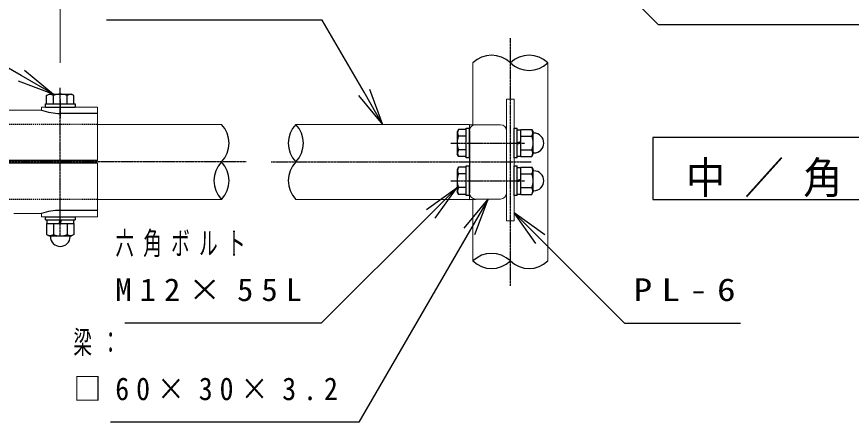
# Model space of a CAD drawing. Units: millimetres at full size; details may follow other scales. Extents: x -19543 to 0, y -2740 to 13350.
# Drawn here: x -6442 to -3077, y 6900 to 8538 of the extents above; entities that cross this region are included whole.
import ezdxf

# ---------------------------------------------------------------- set-up
doc = ezdxf.new("R2010")
doc.units = ezdxf.units.MM
doc.linetypes.add('USER2', pattern=[6, 3, -1, 1, -1])
doc.linetypes.add('USER4', pattern=[8, 5, -3])
doc.layers.add('線', color=2, linetype='Continuous', lineweight=25)
doc.layers.add('補助', color=2, linetype='Continuous', lineweight=13)
doc.styles.add('ＭＳ ゴシック', font='')
doc.styles.get('ＭＳ ゴシック').set_extended_font_data('MS Gothic')

msp = doc.modelspace()

# ---------------------------------------------------------------- linework, layer by layer
at = {"layer": '線', "color": 20, "linetype": 'USER2'}
for p, q in [((-4451.744, 7451.25), (-4451.744, 8451.25)), ((-6266.744, 7651.25), (-6266.744, 8251.25)), ((-6266.744, 8203.75), (-6266.744, 8128.75)), ((-4691.744, 8027.5), (-4391.744, 8027.5)), ((-5516.744, 7951.25), (-6841.744, 7951.25)), ((-5416.744, 7951.25), (-4366.744, 7951.25)), ((-4691.744, 7875), (-4391.745, 7875)), ((-6266.744, 7698.75), (-6266.744, 7773.75))]:
    msp.add_line(p, q, dxfattribs=at)
at = {"layer": '線', "color": 7, "lineweight": 13}
for p, q in [((-4602.994, 8101.812), (-4602.994, 8351.25)), ((-4300.494, 7551.25), (-4300.494, 8351.25)), ((-4436.744, 8204.927), (-4466.744, 8204.927)), ((-4466.744, 7713.658), (-4466.744, 8204.927)), ((-4436.744, 7713.658), (-4436.744, 8204.927)), ((-6341.644, 8160), (-6811.281, 8160)), ((-6341.744, 8160), (-6341.744, 8172.5)), ((-6116.744, 8172.5), (-6341.744, 8172.5)), ((-6116.744, 8160), (-6116.744, 8172.5)), ((-6116.744, 8160), (-6116.744, 7956.25)), ((-5616.744, 8102.5), (-6116.744, 8102.5)), ((-5316.744, 8102.5), (-4616.744, 8102.5)), ((-4616.744, 8102.5), (-4616.744, 7800)), ((-4591.744, 8101.25), (-4491.744, 8101.25)), ((-4466.744, 8076.25), (-4466.744, 7826.25)), ((-6116.744, 7946.25), (-6116.744, 7742.5)), ((-5616.744, 7800), (-6116.744, 7800)), ((-5316.744, 7800), (-4616.744, 7800)), ((-4602.994, 7551.25), (-4602.994, 7800.688)), ((-4591.744, 7801.25), (-4491.744, 7801.25)), ((-6341.644, 7742.5), (-6454.244, 7742.5)), ((-6341.744, 7742.5), (-6341.744, 7730)), ((-6116.744, 7742.5), (-6116.744, 7730)), ((-6116.744, 7730), (-6341.744, 7730)), ((-4466.744, 7713.658), (-4436.744, 7713.658))]:
    msp.add_line(p, q, dxfattribs=at)
at = {"layer": '線'}
for p, q in [((-6321.592, 8219.314), (-6311.744, 8225)), ((-6321.592, 8185), (-6321.592, 8219.314)), ((-6311.744, 8225), (-6221.744, 8225)), ((-6294.168, 8185), (-6294.168, 8219.314)), ((-6239.32, 8185), (-6239.32, 8219.314)), ((-6211.896, 8219.314), (-6221.744, 8225)), ((-6211.896, 8185), (-6211.896, 8219.314)), ((-6326.744, 8185), (-6206.744, 8185)), ((-6326.744, 8172.5), (-6326.744, 8185)), ((-6321.592, 8185), (-6211.896, 8185)), ((-6206.744, 8185), (-6206.744, 8172.5)), ((-6326.744, 8172.5), (-6206.744, 8172.5)), ((-6116.844, 8146.821), (-6266.744, 8146.821)), ((-4661.058, 8082.348), (-4666.744, 8072.5)), ((-4629.244, 8082.348), (-4661.058, 8082.348)), ((-4629.244, 7967.5), (-4629.244, 8087.5)), ((-4629.244, 8087.5), (-4616.744, 8087.5)), ((-4629.244, 7972.652), (-4629.244, 8082.348)), ((-4616.744, 8102.5), (-4591.744, 8101.25)), ((-4616.744, 7967.5), (-4616.744, 8087.5)), ((-4436.744, 7967.5), (-4436.744, 8087.5)), ((-4436.744, 8087.5), (-4424.244, 8087.5)), ((-4424.244, 7967.5), (-4424.244, 8087.5)), ((-4424.244, 7973.75), (-4424.244, 8081.25)), ((-4424.244, 8081.25), (-4409.244, 8081.25)), ((-4409.244, 7972.652), (-4409.244, 8082.348)), ((-4409.244, 8082.348), (-4364.93, 8082.348)), ((-4409.244, 7973.75), (-4409.244, 8081.25)), ((-4364.93, 8082.348), (-4359.244, 8072.5)), ((-4666.744, 8072.5), (-4666.744, 7982.5)), ((-4629.244, 8054.924), (-4661.058, 8054.924)), ((-4616.744, 8076.25), (-4616.744, 7826.25)), ((-4409.244, 8054.924), (-4364.93, 8054.924)), ((-4359.244, 7982.5), (-4359.244, 8072.5)), ((-4356.744, 8067.5), (-4359.244, 8067.5)), ((-4409.244, 8032.357), (-4424.244, 8028.337)), ((-4409.244, 8026.663), (-4424.244, 8022.643)), ((-4661.058, 7972.652), (-4666.744, 7982.5)), ((-4629.244, 8000.076), (-4661.058, 8000.076)), ((-4409.244, 8000.076), (-4364.93, 8000.076)), ((-4364.93, 7972.652), (-4359.244, 7982.5)), ((-4356.744, 7987.5), (-4359.244, 7987.5)), ((-6116.744, 7956.25), (-6834.402, 7956.25)), ((-6116.744, 7946.25), (-6825.503, 7946.25)), ((-4629.244, 7972.652), (-4661.058, 7972.652)), ((-4616.744, 7967.5), (-4629.244, 7967.5)), ((-4424.244, 7967.5), (-4436.744, 7967.5)), ((-4424.244, 7973.75), (-4409.244, 7973.75)), ((-4409.244, 7972.652), (-4364.93, 7972.652)), ((-4661.058, 7929.848), (-4666.744, 7920)), ((-4666.744, 7920), (-4666.744, 7830)), ((-4629.244, 7929.848), (-4661.058, 7929.848)), ((-4629.244, 7815), (-4629.244, 7935)), ((-4629.244, 7935), (-4616.744, 7935)), ((-4629.244, 7820.152), (-4629.244, 7929.848)), ((-4616.744, 7815), (-4616.744, 7935)), ((-4436.744, 7815), (-4436.744, 7935)), ((-4436.744, 7935), (-4424.244, 7935)), ((-4424.244, 7815), (-4424.244, 7935)), ((-4424.244, 7821.25), (-4424.244, 7928.75)), ((-4424.244, 7928.75), (-4409.244, 7928.75)), ((-4409.244, 7820.152), (-4409.244, 7929.848)), ((-4409.244, 7929.848), (-4364.93, 7929.848)), ((-4409.244, 7821.25), (-4409.244, 7928.75)), ((-4364.93, 7929.848), (-4359.244, 7920)), ((-4359.244, 7830), (-4359.244, 7920)), ((-4356.744, 7915), (-4359.244, 7915)), ((-4629.244, 7902.424), (-4661.058, 7902.424)), ((-4409.244, 7879.857), (-4424.244, 7875.837)), ((-4409.244, 7902.424), (-4364.93, 7902.424)), ((-4629.244, 7847.576), (-4661.058, 7847.576)), ((-4409.244, 7874.163), (-4424.244, 7870.143)), ((-4409.244, 7847.576), (-4364.93, 7847.576)), ((-4661.058, 7820.152), (-4666.744, 7830)), ((-4629.244, 7820.152), (-4661.058, 7820.152)), ((-4616.744, 7815), (-4629.244, 7815)), ((-4424.244, 7815), (-4436.744, 7815)), ((-4424.244, 7821.25), (-4409.244, 7821.25)), ((-4409.244, 7820.152), (-4364.93, 7820.152)), ((-4364.93, 7820.152), (-4359.244, 7830)), ((-4356.744, 7835), (-4359.244, 7835)), ((-4616.744, 7800), (-4591.744, 7801.25)), ((-6116.844, 7755.679), (-6266.744, 7755.679)), ((-6326.744, 7730), (-6206.744, 7730)), ((-6326.744, 7717.5), (-6326.744, 7730)), ((-6326.744, 7717.5), (-6206.744, 7717.5)), ((-6320.494, 7717.5), (-6212.994, 7717.5)), ((-6320.494, 7717.5), (-6320.494, 7702.5)), ((-6271.601, 7702.5), (-6267.581, 7717.5)), ((-6265.906, 7702.5), (-6261.887, 7717.5)), ((-6212.994, 7717.5), (-6212.994, 7702.5)), ((-6206.744, 7730), (-6206.744, 7717.5)), ((-6321.592, 7702.5), (-6211.896, 7702.5)), ((-6321.592, 7702.5), (-6321.592, 7658.186)), ((-6320.494, 7702.5), (-6212.994, 7702.5)), ((-6294.168, 7702.5), (-6294.168, 7658.186)), ((-6239.32, 7702.5), (-6239.32, 7658.186)), ((-6211.896, 7702.5), (-6211.896, 7658.186)), ((-6321.592, 7658.186), (-6311.744, 7652.5)), ((-6311.744, 7652.5), (-6221.744, 7652.5)), ((-6306.744, 7650), (-6306.744, 7652.5)), ((-6226.744, 7650), (-6226.744, 7652.5)), ((-6211.896, 7658.186), (-6221.744, 7652.5))]:
    msp.add_line(p, q, dxfattribs=at)
at = {"layer": '線', "color": 4, "linetype": 'USER4'}
for p, q in [((-6116.744, 8102.5), (-6606.744, 8102.5)), ((-6116.744, 7800), (-6606.744, 7800))]:
    msp.add_line(p, q, dxfattribs=at)
at = {"layer": '線'}
for centre, radius, start, end in [((-4527.369, 8272.744), 109.006, 46.07099, 133.92901), ((-4376.119, 8272.744), 109.006, 46.07099, 133.92901), ((-4376.119, 8429.756), 109.006, 226.07099, 313.92901), ((-6307.88, 8195.564), 27.424, 60.00001, 119.99999), ((-6266.744, 8156.021), 68.979, 66.57346, 113.42654), ((-6225.608, 8195.564), 27.424, 60.00001, 119.99999), ((-6266.462, 8368.423), 221.602, 250.14052, 269.92721), ((-5695.25, 8026.875), 109.006, 316.07099, 43.92901), ((-5237.519, 8026.875), 109.525, 136.33188, 223.66812), ((-5395.969, 8026.875), 109.525, 316.33188, 43.66812), ((-4637.308, 8068.636), 27.424, 150.00001, 209.99999), ((-4388.68, 8068.636), 27.424, 330.00001, 29.99999), ((-4597.765, 8027.5), 68.979, 156.57346, 203.42654), ((-4428.223, 8027.5), 68.979, 336.57346, 23.42654), ((-4356.744, 8027.5), 40, 270, 90), ((-4637.308, 7986.364), 27.424, 150.00001, 209.99999), ((-4388.68, 7986.364), 27.424, 330.00001, 29.99999), ((-5538.237, 7875.625), 109.006, 136.07099, 223.92901), ((-5695.25, 7875.625), 109.006, 316.07099, 43.92901), ((-5237.519, 7875.625), 109.525, 136.33188, 223.66812), ((-4637.308, 7916.136), 27.424, 150.00001, 209.99999), ((-4388.68, 7916.136), 27.424, 330.00001, 29.99999), ((-4356.744, 7875), 40, 270, 90), ((-4597.765, 7875), 68.979, 156.57346, 203.42654), ((-4428.223, 7875), 68.979, 336.57346, 23.42654), ((-4637.308, 7833.864), 27.424, 150.00001, 209.99999), ((-4388.68, 7833.864), 27.424, 330.00001, 29.99999), ((-6266.462, 7534.077), 221.602, 90.07279, 109.85948), ((-6307.88, 7681.936), 27.424, 240.00001, 299.99999), ((-6266.744, 7650), 40, 180, 0), ((-6266.744, 7721.479), 68.979, 246.57346, 293.42654), ((-6225.608, 7681.936), 27.424, 240.00001, 299.99999), ((-4527.369, 7472.744), 109.006, 46.07099, 133.92901), ((-4527.369, 7629.756), 109.006, 226.07099, 313.92901), ((-4376.119, 7629.756), 109.006, 226.07099, 313.92901)]:
    msp.add_arc(centre, radius, start, end, dxfattribs=at)
at = {"layer": '線', "color": 7, "lineweight": 13}
for centre, start, end in [((-4591.744, 8076.25), 90, 180), ((-4491.744, 8076.25), 0, 90), ((-4591.744, 7826.25), 180, 270), ((-4491.744, 7826.25), 270, 0)]:
    msp.add_arc(centre, 25, start, end, dxfattribs=at)
at = {"layer": '補助', "lineweight": 25}
for p, q in [((-4194.428, 8845.184), (-3855.494, 8506.25)), ((-6424.072, 8300), (-7160.193, 8725)), ((-5259.953, 8523.75), (-6079.726, 8523.75)), ((-5209.953, 8523.75), (-5259.953, 8523.75)), ((-5041.744, 8232.404), (-5209.953, 8523.75)), ((-3855.494, 8506.25), (-3805.494, 8506.25)), ((-3805.494, 8506.25), (-2985.721, 8506.25)), ((-6411.572, 8321.651), (-6294.168, 8225)), ((-6294.168, 8225), (-6424.072, 8300)), ((-6436.572, 8278.349), (-6294.168, 8225)), ((-5063.395, 8219.904), (-4966.744, 8102.5)), ((-4966.744, 8102.5), (-5041.744, 8232.404)), ((-5020.093, 8244.904), (-4966.744, 8102.5)), ((-4790.488, 7759.188), (-4666.744, 7847.576)), ((-4666.744, 7847.576), (-4772.81, 7741.51)), ((-4755.132, 7723.832), (-4666.744, 7847.576)), ((-4638.395, 7683.846), (-4541.744, 7801.25)), ((-4541.744, 7801.25), (-4616.744, 7671.346)), ((-4595.093, 7658.846), (-4541.744, 7801.25)), ((-4772.81, 7741.51), (-5214.32, 7300)), ((-4348.356, 7622.019), (-4436.744, 7745.763)), ((-4313, 7657.375), (-4436.744, 7745.763)), ((-4436.744, 7745.763), (-4330.678, 7639.697)), ((-4616.744, 7671.346), (-5062.081, 6900)), ((-4330.678, 7639.697), (-3990.981, 7300)), ((-5264.32, 7300), (-6006.376, 7300)), ((-5214.32, 7300), (-5264.32, 7300)), ((-3990.981, 7300), (-3940.981, 7300)), ((-3940.981, 7300), (-3523.481, 7300)), ((-5112.081, 6900), (-6064.4, 6900)), ((-5062.081, 6900), (-5112.081, 6900))]:
    msp.add_line(p, q, dxfattribs=at)
at = {"layer": '補助'}
msp.add_line((-6266.744, 8351.25), (-6266.744, 8775), dxfattribs=at)
at = {"layer": '補助', "lineweight": 25}
msp.add_lwpolyline([(-3876.744, 8050), (-3876.744, 7800), (-776.744, 7800), (-776.744, 8050)], close=True, dxfattribs=at)

# ---------------------------------------------------------------- texts
at = {"layer": '補助', "style": 'ＭＳ ゴシック'}
for s, insert, char_height, attachment_point in [('\\T1.5;\\W0.9;中／角鋳物詳細図\\~S=1／10', (-2326.744, 7808.333), 128.3, 8), ('\\T1.5;\\W0.6;六角ボルト', (-6044.498, 7668.75), 91.64, 1), ('\\T1.5;\\W1.05;M12×55L', (-6044.498, 7481.25), 91.64, 1), ('\\T1.5;\\W1.2;PL-6', (-3954.731, 7481.25), 91.64, 1), ('\\T1.5;\\W0.6;梁：', (-6213.688, 7268.75), 91.64, 1), ('\\T1.5;\\W0.9;□60×30×3.2', (-6213.688, 7081.25), 91.64, 1)]:
    msp.add_mtext(s, dxfattribs=dict(at, insert=insert, char_height=char_height, attachment_point=attachment_point))

doc.saveas('drawing.dxf')
